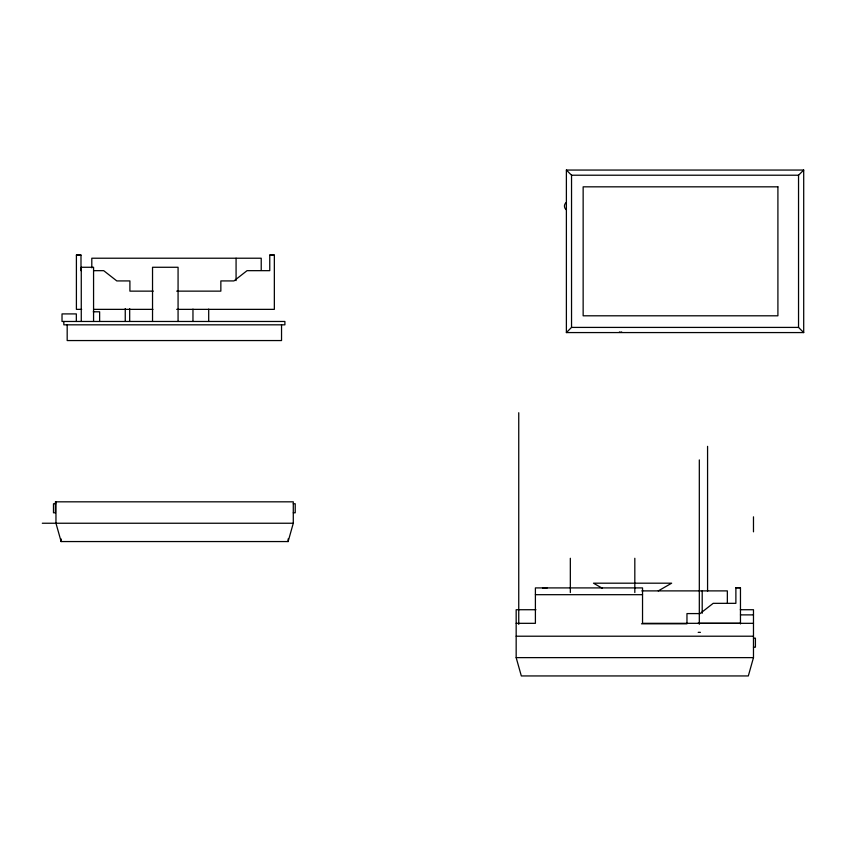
<?xml version="1.0" encoding="UTF-8"?>
<svg xmlns="http://www.w3.org/2000/svg" width="846" height="846" viewBox="0 0 846 846"><rect width="100%" height="100%" fill="white"/><g stroke="black" fill="none" stroke-linecap="round" stroke-linejoin="round"><path stroke-width="1.27" d="M55.963 501.826L55.963 523.24L61.123 541.556L288.126 541.556L293.287 523.24L293.287 501.826L55.413 501.826L55.413 512.792L53.488 512.792L53.488 503.761L55.741 503.761M740.292 609.723L753.479 609.723L753.479 657.628L748.319 675.943L521.326 675.943L516.166 657.628L516.166 609.723L535.941 609.723M566.386 332.573L571.536 327.413L798.539 327.413L803.7 332.573L803.7 170.057L566.386 170.057L566.386 332.573L803.7 332.573M566.386 170.057L571.536 175.217L798.539 175.217L803.7 170.057M566.386 202.437L565.773 202.903A4.516 4.516 0 0 0 565.773 209.29L566.386 209.755M658.262 590.91L671.65 583.19L593.49 583.19L602.415 588.33M80.994 270.667L80.994 255.101L76.404 255.101L76.404 309.361L81.681 309.361M176.698 309.361L274.347 309.361L274.347 255.101L269.758 255.101L269.758 270.667L247.053 270.667L233.951 280.925L220.848 280.925L220.848 291.14L176.677 291.14M740.462 623.936L740.462 587.769L735.883 587.769L735.883 603.335L713.178 603.335L700.076 613.583L686.963 613.583L686.963 623.809L641.49 623.809M76.404 255.101L80.994 255.101M269.758 255.101L274.347 255.101M93.61 270.667L103.698 270.667L116.801 280.925L129.903 280.925L129.903 291.14L153.285 291.14M93.536 309.361L152.946 309.361M93.24 311.793L99.627 311.793L99.627 321.469M293.287 503.761L295.222 503.761L295.222 512.792L293.287 512.792M42.3 523.24L293.287 523.24M735.883 587.769L740.462 587.769M641.86 590.889L727.349 590.889L727.349 603.018M535.402 594.685L642.537 594.685M740.462 614.883L753.479 614.883M697.908 623.312L740.462 623.322M516.166 623.322L535.402 623.322L535.402 587.907L642.537 587.907L642.537 623.322L753.479 623.322M698.183 632.343L700.435 632.343M516.166 636.213L753.479 636.213M753.479 638.148L755.415 638.148L755.415 647.179L753.479 647.179M516.166 657.628L753.479 657.628M798.539 175.217L798.539 327.413M753.479 516.832L753.479 531.827M707.573 446.35L707.573 591.238M702.201 590.889L702.201 613.265M699.314 459.917L699.314 624.263M634.817 558.275L634.817 592.56M571.536 175.217L571.536 327.413M570.331 558.275L570.331 592.56M518.746 412.721L518.746 624.38M288.126 538.934L288.126 541.556M281.538 324.822L281.538 340.557L67.183 340.557L67.183 324.822M261.224 270.35L261.224 258.22L91.802 258.22L91.802 267.854M236.076 258.22L236.076 280.597M208.698 309.107L208.698 321.469M192.962 309.107L192.962 321.469M178.072 321.469L178.072 267.273L152.534 267.273L152.534 321.469M129.681 308.568L129.681 321.469M125.25 308.568L125.25 321.469M93.568 321.469L93.568 267.273L81.269 267.273L81.269 321.469M76.341 321.469L76.341 313.908L62.022 313.908L62.022 321.469L284.891 321.469L284.891 324.822L63.831 324.822L63.831 321.469M61.123 538.934L61.123 541.556M621.683 331.949A2.252 2.252 0 0 1 619.42 331.949M547.108 587.769L542.529 587.769L547.108 587.769M777.908 186.829L583.148 186.829L583.148 315.801L777.908 315.801L777.908 186.829"/></g></svg>
